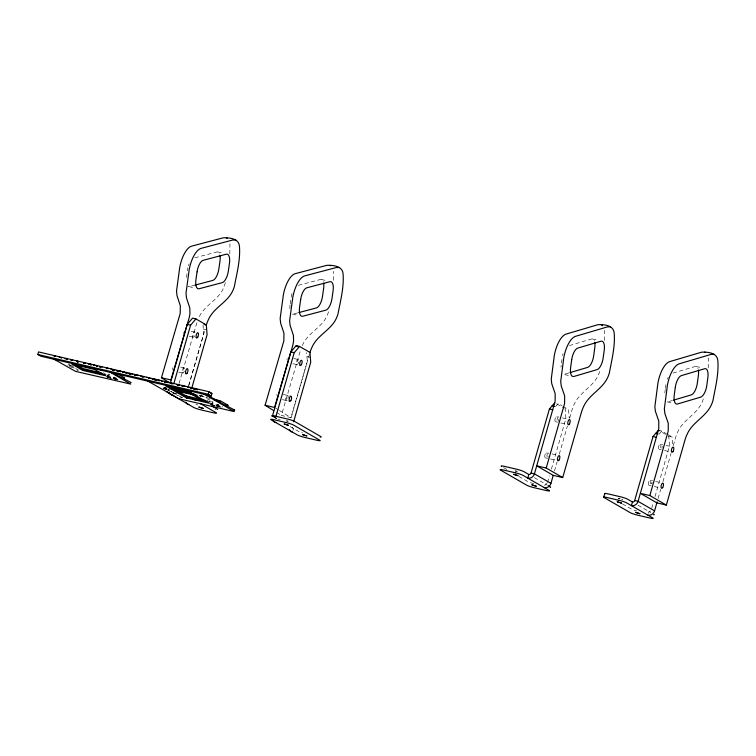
<?xml version="1.0" encoding="UTF-8"?>
<svg xmlns="http://www.w3.org/2000/svg" width="756" height="756" viewBox="0 0 756 756"><rect width="100%" height="100%" fill="white"/><g stroke="black" fill="none" stroke-linecap="round" stroke-linejoin="round"><path stroke-width="0.57" stroke-dasharray="3.78 2.83" d="M604.602 340.493L604.668 330.419M708.23 368.002L708.296 357.919M229.805 253.95L229.956 243.801M333.576 280.296L333.585 271.31M561.462 363.107L562.218 357.579M664.779 392.836L665.233 389.51M665.393 388.404L665.847 385.087A10.65 4.319 -76.9 0 1 666.178 383.188M186.477 277.414L187.582 269.665A10.65 4.319 -76.9 0 1 187.932 267.756M290.257 303.817L291.051 298.28M225.326 282.508L224.882 284.265A15.366 6.237 -76.9 0 1 223.048 289.047C217.577 300.501 204.158 305.519 199.017 317.265A16.774 6.804 -76.9 0 0 198.393 318.597M67.964 365.479L68.399 363.863M69.514 366.613C71.744 364.978 67.842 364.515 69.968 365.035M107.371 376.006C109.658 377.357 110.215 372.991 107.295 373.322M113.986 376.97C116.604 378.539 111.557 379.625 114.411 377.046M165.384 387.412L167.067 388.953M165.8 389.888L165.829 388.244M173.143 394.122L173.474 392.468M188.868 385.617L203.695 333.916L203.014 325.118M200.302 396.267L201.181 394.755M211 403.515L212.502 403.713L212.956 402.012L200.756 395.048M217.87 404.517C220.062 406.095 215.12 407.078 218.03 404.545M291.202 417.624L307.323 361.425L306.634 352.627M292.997 430.325L293.517 428.501A1.909 1.729 -60 0 1 292.345 426.28M544.793 485.825L545.322 484.001A1.909 1.729 -60 0 0 547.231 483.216M547.542 482.574L549.47 475.826M551.408 469.089L565.913 418.503L565.148 408.731L568.55 409.525L569.221 418.21M554.479 471.007L557.096 461.888M559.317 454.148L567.397 425.959M569.646 418.096L571.905 410.234A16.774 6.804 -76.9 0 1 574.087 404.46C579.209 392.562 592.6 387.214 598.062 375.59A15.366 6.237 -76.9 0 0 599.867 370.78M648.421 513.333L648.941 511.51A1.909 1.729 -60 0 0 651.162 510.083L653.42 502.211M655.036 496.597L669.532 446.012L668.777 436.24L659.336 430.788M658.107 498.516L660.716 489.397M662.936 481.648L671.026 453.468M673.275 445.605L675.533 437.743A16.774 6.804 -76.9 0 1 677.716 431.969C682.838 420.071 696.229 414.713 701.691 403.099A15.366 6.237 -76.9 0 0 703.496 398.289M179.077 383.434L196.806 323.01A16.774 6.804 -76.9 0 1 197.288 321.48M188.556 385.645L204.97 329.692M309.582 353.846L290.871 417.633L281.393 415.413L300.434 350.51M109.365 374.598L107.824 374.418M212.994 402.107L209.261 401.417M555.48 406.652L558.155 403.534L561.935 405.707M659.109 434.161L661.783 431.043L666.508 433.764M113.523 378.558L114.392 378.803M173.001 392.411L173.596 392.534M217.152 406.066L218.021 406.312M569.381 345.558L591.532 339A10.65 4.319 -76.9 0 1 594.405 341.05M568.814 372.963L564.392 374.277A10.65 4.319 -76.9 0 1 563.57 374.352L569.882 375.826M673.01 373.067L695.161 366.509A10.65 4.319 -76.9 0 1 698.024 368.559M672.443 400.472L668.011 401.786A10.65 4.319 -76.9 0 1 666.405 401.559M194.793 257.805L216.84 251.984A10.65 4.319 -76.9 0 1 219.675 254.148M195.124 285.088L189.614 286.543A10.65 4.319 -76.9 0 1 188.017 286.259M298.422 285.314L320.468 279.493A10.65 4.319 -76.9 0 1 323.303 281.657M297.647 312.88L293.243 314.052A10.65 4.319 -76.9 0 1 291.646 313.768M166.254 388.31L165.659 388.093M169.098 389.756L168.55 389.586L169.183 389.737M621.876 499.47L622.557 499.47L621.933 499.111M169.193 389.529L168.352 389.378M165.781 387.431L166.5 387.573M168.72 390.285L163.967 389.189M515.176 470.704L517.567 471.328M165.12 387.771L163.948 387.648L171.81 392.184M592.354 338.924L597.618 340.153M217.652 251.937L222.925 253.165M695.983 366.433L701.247 367.662M321.281 279.446L326.545 280.674M188.802 286.59L195.114 288.064M292.421 314.099L298.743 315.573M667.189 401.861L673.511 403.335M658.391 430.249L661.783 431.043M668.777 436.24L672.169 437.034L672.849 445.719M203.317 329.03L206.709 329.824M306.936 356.539L310.338 357.333M191.202 331.222L194.368 331.96M556.822 416.603A2.665 1.077 -76.9 0 1 556.605 420.884A2.665 1.077 -76.9 0 1 554.904 419.977A2.665 1.077 -76.9 0 1 556.822 416.603L559.09 417.132M562.341 417.898L566.546 418.881M293.782 358.486L297.987 359.469M660.451 444.112A2.665 1.077 -76.9 0 1 660.224 448.393A2.665 1.077 -76.9 0 1 658.533 447.486A2.665 1.077 -76.9 0 1 660.451 444.112L662.71 444.641M665.96 445.407L671.233 446.635M189.208 336.184L196.815 337.96M555.395 421.706L557.654 422.235M560.876 422.982L566.149 424.21M292.837 363.683L300.444 365.46M659.024 449.215L661.283 449.744M664.505 450.491L669.769 451.719M180.665 367.132L187.223 368.663M552.003 453.931L556.218 454.914M546.692 452.759A2.665 1.077 -76.9 0 1 546.475 457.03A2.665 1.077 -76.9 0 1 544.774 456.133A2.665 1.077 -76.9 0 1 546.692 452.759L548.96 453.288M283.245 394.396L290.852 396.172M650.321 480.268A2.665 1.077 -76.9 0 1 650.103 484.539A2.665 1.077 -76.9 0 1 648.402 483.642A2.665 1.077 -76.9 0 1 650.321 480.268L652.589 480.788M655.632 481.44L660.895 482.668M178.671 372.094L186.278 373.87M545.265 457.852L547.533 458.382M550.548 459.015L555.811 460.253M282.3 399.603L289.907 401.379M654.176 486.524L659.44 487.762M648.894 485.361L651.152 485.891M199.017 395.171L204.129 396.465M72.85 365.923L68.475 364.789M199.452 395.794L207.427 397.656M70.365 366.197L73.814 367M163.334 387.904L167.492 388.877M163.154 388.159L167.312 389.132M70.667 367.104L74.702 368.115M106.936 375.675L116.037 377.802M163.107 388.697L169.042 390.19M106.879 376.507L119.24 379.399M106.549 376.753L119.079 379.682M106.596 376.866L119.108 379.786M107.569 377.414L119.004 380.013M174.74 393.025L177.348 393.63M107.777 377.565L113.391 378.869M114.515 379.134L117.889 379.918M175.968 393.545L170.544 392.279A5.868 0.652 16 0 0 168.768 391.91M172.954 393.46L177.112 394.434M209.431 402.92L220.799 405.575M277.953 419.145L280.211 419.665M209.384 403.761L222.859 406.908M210.168 404.262L222.727 407.295M211.198 404.923L221.499 407.257M211.406 405.074L214.77 405.859M215.895 406.123L220.393 407.172M173.88 392.827L172.812 392.534M176.895 395.218L177.953 395.511M620.307 498.563L618.115 498.213L619.476 498.847M286.458 420.582L288.149 421.054M171.574 391.23L172.028 391.41L171.461 391.258M288.13 421.546L286.439 421.064M77.981 370.421L76.743 370.081M181.194 397.826L180.372 397.59M206.246 396.862L207.144 397.127M516.735 471.612L515.11 471.064M217.633 404.517L218.437 404.706M182.65 397.476L181.024 396.928M177.953 395.511L178.662 395.747M200.302 396.635L200.907 396.891M179.181 395.955L182.177 397.675M667.453 434.313L672.169 437.034M562.88 406.255L568.55 409.525M556.652 403.827L564.203 408.193M637.941 505.159L650.897 512.634M622.358 503.855L631.449 509.1A5.868 0.652 16 0 0 636.741 511.018M534.322 477.65L547.278 485.125M503.572 467.595L507.607 469.93M518.729 476.346L527.82 481.591A5.868 0.652 16 0 0 534.199 483.802M273.37 416.499L277.036 418.616M273.105 416.717L276.044 418.418M290.02 426.545L298.412 431.326A5.868 0.652 16 0 0 302.561 432.904M208.561 398.195L210.017 399.036M206.681 400.226L212.549 403.666M167.917 389.444L169.155 390.162M103.052 372.717L105.897 374.352M106.842 374.9L108.921 376.157M75.713 368.531L78.548 370.166M275.515 408.06L278.388 409.856M279.351 410.451L290.871 417.633M276.592 412.426L281.393 415.413M651.87 483.764A2.665 1.077 -76.9 0 1 652.022 483.084M661.925 448.242A2.665 1.077 -76.9 0 1 662.379 446.257M667.378 379.219A10.65 4.319 -76.9 0 1 668.2 377.386M651.672 483.613A2.665 1.077 -76.9 0 1 652.05 482.29M298.639 361.992A2.665 1.077 -76.9 0 1 296.777 364.6A2.665 1.077 -76.9 0 1 296.787 360.839A2.665 1.077 -76.9 0 1 298.639 360.177M287.138 400.198A2.665 1.077 -76.9 0 1 285.777 398.733A2.665 1.077 -76.9 0 1 287.45 395.379A2.665 1.077 -76.9 0 1 287.941 398.582M328.51 311.774A15.366 6.237 -76.9 0 1 326.677 316.556C321.196 328.01 307.777 333.027 302.646 344.774A16.774 6.804 -76.9 0 0 302.022 346.106M291.211 297.174A10.65 4.319 -76.9 0 1 292.081 293.281M289.879 308.646A10.65 4.319 -76.9 0 1 290.096 304.923M286.921 359.932A2.665 1.077 -76.9 0 1 287.308 358.627M276.545 395.171A2.665 1.077 -76.9 0 1 276.772 394.537M276.431 418.701A1.909 1.729 -60 0 1 275.77 417.454M558.306 421.385A2.665 1.077 -76.9 0 1 558.533 419.391M562.549 355.679A10.65 4.319 -76.9 0 1 563.059 353.685M560.98 367.18A10.65 4.319 -76.9 0 1 561.16 365.328M547.968 457.389A2.665 1.077 -76.9 0 1 548.043 456.104M194.623 335.796A2.665 1.077 -76.9 0 1 192.865 336.741A2.665 1.077 -76.9 0 1 193.338 332.952A2.665 1.077 -76.9 0 1 195.02 332.668M184.313 371.073A2.665 1.077 -76.9 0 1 182.461 372.869A2.665 1.077 -76.9 0 1 182.706 369.051A2.665 1.077 -76.9 0 1 184.483 368.578M188.452 265.772A10.65 4.319 -76.9 0 1 189.151 263.806M183.217 333.717A2.665 1.077 -76.9 0 1 183.302 332.423M172.68 369.637A2.665 1.077 -76.9 0 1 172.926 367.671M168.607 390.55A5.717 5.188 -60 0 1 168.626 389.472M215.857 409.421A5.868 0.652 16 0 1 214.997 409.261M197.826 405.046A5.868 0.652 16 0 1 195.936 404.356"/><path stroke-width="1.13" d="M100.803 370.175L40.805 356.208L37.8 354.479L38.528 351.918L208.911 391.712L211.916 393.451L211.189 396.002L177.31 388.026M64.969 358.779L66.33 358.807M67.001 359.535L66.566 359.195M77.594 361.84L78.104 361.746L77.452 361.415M82.773 370.393L71.924 364.137L94.604 369.438L105.443 375.694L82.773 370.393L82.98 369.675L73.124 363.986M91.495 364.761L89.614 364.175L91.003 364.77M94.424 365.488L93.98 365.129L94.538 365.526M96.466 366.178L97.581 366.339M97.24 366.017L96.759 365.866L97.146 366.339M99.801 367.057L99.849 366.499L100.567 366.943M106.473 368.673L107.135 368.578L106.048 367.945M113.22 369.977L112.332 369.779L113.693 370.062M116.604 370.752L118.437 370.837M100.869 370.185L116.273 373.814L115.961 374.674L131.128 382.583L130.467 382.63M117.18 370.931L117.813 370.79L117.237 370.648M119.079 371.054L120.79 371.574M120.535 371.706L118.654 371.224M122.472 372.122L124.305 372.207M125.987 373.067L127.102 373.237M126.668 373.228L125.931 372.925M130.212 373.974L128.917 373.37M129.172 373.955L129.909 373.842M135.551 375.335A7.929 0.879 16 0 0 135.286 375.25L136.723 375.354M136.174 375.354L134.795 375.042M142.166 376.828L142.799 376.866M149.754 378.491L148.62 378.321M149.083 378.472L149.962 378.369M152.154 379.153L153.714 379.125M155.897 380.013L155.046 379.389L156.454 380.088M158.023 380.523L159.44 380.637L158.174 380.136M164.449 382.196L165.885 382.158M164.751 382.262L165.762 382.111M164.912 382.243L165.422 381.856M170.431 382.838L187.195 324.39L192.544 318.144L195.946 318.938L206.331 324.938L207.087 334.71L191.618 388.66M171.291 383.651L172.084 383.746M171.65 383.736L171.262 383.264M173.833 383.632L190.588 325.184L195.946 318.938M177.339 385.229L177.528 384.643M181.572 386.051L182.81 386.004M185.418 386.571L184.029 386.288M187.412 387.034L188.679 387.374M188.528 387.545L189.236 387.469M186.401 397.902L165.933 386.089L188.603 391.391L209.072 403.203L186.401 397.902L186.609 397.183L167.114 385.929M193.281 388.404L194.547 388.745M193.63 388.868L195.039 389.028L194.424 388.678M194.661 389.066L195.105 388.839M197.618 389.605L196.976 389.727M211.189 396.002L208.184 394.263L208.911 391.712M214.789 399.924L218.947 400.897L218.72 401.682L209.96 396.626L210.187 395.842L208.325 394.764M218.947 400.897L219.816 401.389L219.59 402.183L234.757 410.092L233.16 409.969M299.565 346.446L296.172 345.653L290.824 351.899L272.453 415.97L275.845 416.754L294.216 352.693L299.565 346.446L309.96 352.447L310.716 362.219L293.63 421.782M554.762 402.74L549.414 408.987L531.043 473.048A1.909 1.729 -60 0 1 528.822 474.475L527.773 478.123A5.717 5.188 -60 0 0 534.435 473.842L555.121 401.341L555.169 393.649L551.757 383.746L551.247 379.162L554.337 355.367A21.3 8.647 -76.9 0 1 566.112 334.095L597.902 324.693C603.864 324.324 613.277 325.108 614.146 332.631C615.384 346.125 611.765 359.743 609.345 372.991A15.366 6.237 -76.9 0 1 607.54 377.802C602.078 389.425 588.688 394.774 583.566 406.671A16.774 6.804 -76.9 0 0 581.383 412.445L562.71 477.575L553.231 475.363L536.732 465.838L546.21 468.049L562.71 477.575M546.21 468.049L564.6 403.562L564.647 395.86L561.236 385.957L560.716 381.383L563.806 357.579A21.3 8.647 -76.9 0 1 575.59 336.307L607.38 326.904L610.508 326.809M544.273 487.648A5.717 5.188 -60 0 0 550.935 483.367L553.194 475.496M603.704 497.212L604.753 493.564M658.391 430.249L653.033 436.495L634.662 500.557A1.909 1.729 -60 0 1 632.441 501.984L631.402 505.632A5.717 5.188 -60 0 0 638.064 501.351L658.75 428.85L658.797 421.158L655.386 411.255L654.866 406.671L657.956 382.876A21.3 8.647 -76.9 0 1 669.74 361.604L701.521 352.201C707.493 351.833 716.896 352.617 717.775 360.139C719.013 373.634 715.393 387.252 712.974 400.5A15.366 6.237 -76.9 0 1 711.16 405.31C705.698 416.934 692.316 422.283 687.185 434.18A16.774 6.804 -76.9 0 0 685.002 439.954L666.329 505.084L656.86 502.863L640.36 493.347L649.829 495.558L666.329 505.084M649.829 495.558L668.228 431.062L668.276 423.369L664.855 413.466L664.344 408.892L667.435 385.087A21.3 8.647 -76.9 0 1 679.209 363.816L710.999 354.413L714.136 354.318M647.901 515.148A5.717 5.188 -60 0 0 654.564 510.876L657.134 501.88M170.091 383.122L161.453 377.745L180.211 313.466L180.315 305.717L176.999 295.634L176.526 291.003L179.767 267.161A21.3 8.647 -76.9 0 1 191.627 246.154L223.275 237.8C229.304 237.63 238.698 238.357 239.435 246.012C240.559 259.563 236.864 273.2 234.36 286.477A15.366 6.237 -76.9 0 1 232.527 291.258C227.046 302.712 213.627 307.739 208.495 319.476A16.774 6.804 -76.9 0 0 206.284 325.222M273.71 410.631L265.082 405.254L283.84 340.975L283.944 333.226L280.627 323.143L280.145 318.512L283.396 294.67A21.3 8.647 -76.9 0 1 295.256 273.663L326.894 265.309C332.933 265.139 342.326 265.857 343.054 273.521C344.178 287.072 340.493 300.708 337.979 313.986A15.366 6.237 -76.9 0 1 336.146 318.767C330.674 330.221 317.255 335.248 312.115 346.985A16.774 6.804 -76.9 0 0 309.903 352.731M219.42 400.746L219.023 400.548M569.929 372.632L587.648 367.388A10.65 4.319 -76.9 0 0 593.706 355.698L594.764 347.949A10.65 4.319 -76.9 0 0 594.783 342.525M673.549 400.141L691.267 394.897A10.65 4.319 -76.9 0 0 697.325 383.207L698.393 375.458A10.65 4.319 -76.9 0 0 698.402 370.034M195.124 285.088L212.767 280.429A10.65 4.319 -76.9 0 0 218.871 268.862L219.977 261.103A10.65 4.319 -76.9 0 0 220.034 255.651M298.752 312.597L316.395 307.938A10.65 4.319 -76.9 0 0 322.5 296.371L323.606 288.612A10.65 4.319 -76.9 0 0 323.662 283.15M71.102 359.818L72.652 360.225M101.37 366.887L102.154 367.038M76.914 361.245L78.652 361.651M76.819 361.481L78.01 361.708M107.191 368.238L108.495 368.55M136.704 375.212L137.715 375.345M166.065 382.073L166.887 382.158M195.492 388.868L196.078 388.971M140.531 376.025L141.032 376.11M146.418 377.395L147.429 377.622M83.793 362.767L85.447 363.258M83.699 363.078L84.681 363.249M113.305 369.665L114.761 370.062M142.667 376.516L144.009 376.866M142.572 376.828L141.769 376.507M172.037 383.462L173.228 383.67M61.406 357.881L60.886 357.768M71.442 359.913L72.434 360.196M197.571 389.671L197.032 389.397M77.263 361.274L78.482 361.718M77.178 361.585L77.868 361.746M107.541 368.342L108.363 368.55M136.798 375.26L137.611 375.354M161.841 381.204L162.077 381.402M118.494 374.296L116.273 373.814M124.371 375.675L147.807 381.147M147.864 381.156L153.676 382.527M153.742 382.536L177.244 388.017M118.55 374.305L124.305 375.666M123.587 379.446L124.022 379.323M132.394 374.333L131.941 374.192L132.697 374.447M167.69 382.593L168.191 382.734M84.077 363.192L84.379 363.182M113.693 369.769L114.6 370.062M143.045 376.62L143.857 376.875M172.406 383.566L173.171 383.651M190.862 387.951L191.391 387.998M190.295 387.658L190.947 387.809L190.257 387.611M152.74 378.888L153.572 379.134M164.487 381.629L165.054 381.941L164.477 381.591M123.757 377.811L124.617 377.858L117.917 373.946M235.863 240.021L232.744 240.011L201.105 248.365A21.3 8.647 -76.9 0 0 189.246 269.372L185.995 293.224L186.477 297.855L189.794 307.938L189.954 313.778L189.227 317.586L170.932 379.956L161.453 377.745M339.491 267.529L336.373 267.52L304.734 275.874A21.3 8.647 -76.9 0 0 292.874 296.881L289.624 320.733L290.096 325.354L293.422 335.447L293.583 341.287L292.855 345.095L274.551 407.465L265.082 405.254M158.703 380.608L158.911 380.618M174.296 390.389L196.645 395.605M158.788 380.259L159.147 380.533M149.367 378.35L149.423 378.378M227.074 405.254L228.236 405.367L220.601 400.926L213.409 398.979M190.399 387.828L190.918 388.008M204.063 324.409L206.331 324.938M552.088 405.859L554.346 406.388M655.717 433.368L657.975 433.897M187.195 324.39L190.588 325.184M549.414 408.987L552.806 409.78M290.824 351.899L294.216 352.693M653.033 436.495L656.435 437.289M89.227 364.014L91.098 364.496M118.749 370.912L120.62 371.394M136.174 375.023L135.05 374.825M154.167 379.276L155.434 379.606L154.517 379.729M177.14 384.643L179.276 385.05M183.595 386.146L184.861 386.486M154.073 379.588L155.282 379.786M177.528 385.002L178.17 385.191M193.186 388.726L194.405 388.915M37.8 354.479L208.184 394.263M169.779 387.063L191.419 392.118M170.308 388.461L194.481 394.103M531.043 473.048L534.435 473.842L550.935 483.367M101.247 372.878L83.113 368.578L75.685 364.581M173.247 389.671L197.174 395.256M219.816 401.389L214.279 400.094M82.98 369.675L105.651 374.967M634.662 500.557L638.064 501.351L654.564 510.876M205.963 400.642L186.269 395.927L176.394 390.398M186.609 397.183L208.146 402.211M193.441 399.414L196.74 400.179M71.622 360.234L71.026 360.234M211.916 393.451L210.593 393.101M164.628 381.657L164.808 381.667M161.784 381.393L161.897 381.364M164.591 381.903L165.469 382.158M191.003 388.178L190.153 387.743M158.845 380.306L159.421 380.637M54.319 355.906L55.547 356.416M54.971 356.454L54.045 356.095L54.81 356.454M187.526 398.025L186.288 397.665M159.043 380.362L159.875 380.627M84.474 362.946L85.239 363.249M100.028 366.783L100.746 367.047M226.535 404.847L226.195 404.847M100.472 366.953L99.849 366.499M178.747 385.078L177.641 384.691M149.319 378.198L148.535 377.943M129.418 373.53L130.476 373.842M123.776 372.235L123.105 372.018M119.731 371.272L120.639 371.574M90.21 364.383L91.344 364.761M115.299 374.56L116.679 375.089M178.652 385.002L179.238 385.191M135.418 374.91L135.598 374.967A8.023 0.898 16 0 1 136.165 375.146L136.486 375.26M135.513 375.278L134.946 375.089M54.555 356.237L55.197 356.322M112.219 369.514L112.852 369.722L112.266 369.571M124.173 372.321L122.67 371.857M107.598 368.493L107.276 368.37M90.512 364.666L90.058 364.477M179.096 385.191L177.263 384.709M117.369 370.695L116.764 370.468M148.781 377.981L149.849 378.378M110.915 369.117L111.595 369.315M59.639 357.21L59.062 356.993M128.974 373.388L130.419 373.823M141.93 376.375L142.26 376.516M122.954 372.311L122.538 372.16M135.522 375.165L135.182 375.033M112.814 370.053L112.587 369.977A8.023 0.898 16 0 0 112.238 369.864M61.113 357.654L61.501 357.815M77.339 361.727L76.914 361.614M154.281 379.342L156.19 380.032M154.602 379.417L155.916 379.89M219.637 402.305L220.308 402.589M71.707 360.225L71.111 359.913M704.658 352.098L705.424 352.542M601.039 324.589L602.523 325.704M632.441 501.984L627.556 499.168A5.868 0.652 16 0 0 620.194 496.711L608.259 493.923A5.868 0.652 16 0 0 605.169 493.933M528.822 474.475L523.927 471.659A5.868 0.652 16 0 0 516.565 469.202L504.63 466.414A5.868 0.652 16 0 0 501.549 466.424M548.251 485.692L550.207 486.826A5.868 0.652 16 0 1 550.188 487.337M296.172 345.653L298.062 346.739M209.743 397.032L211.198 397.873M203.43 393.696L234.322 411.604L178.766 398.724L147.514 380.901M183.009 386.014L182.423 385.787M191.901 394.462L202.003 400.293M212.115 406.123L217.17 409.043A5.868 0.652 16 0 1 217.482 409.516M171.054 383.264L171.546 383.538M199.953 403.354L216.121 412.681A5.868 0.652 16 0 1 213.041 412.7L201.096 409.913A5.868 0.652 16 0 1 193.734 407.456L167.463 392.288A5.868 0.652 16 0 1 167.473 391.778M126.082 372.755L126.564 373.039M109.384 371.725L130.694 384.095L75.505 371.347L53.515 358.939M96.56 365.857L97.042 366.14M93.98 365.129L94.831 365.62M88.112 363.759L88.962 364.25M66.66 358.883L67.36 359.28M113.636 369.854L113.268 369.75M330.013 265.318L330.769 265.791M226.384 237.809L227.14 238.282M83.746 362.852L84.086 362.927M653.836 514.326A5.868 0.652 16 0 1 653.817 514.845M275.978 422.623A5.717 5.188 -60 0 1 272.831 420.175M292.477 432.149A5.717 5.188 -60 0 1 289.331 429.701M272.132 416.159A5.868 0.652 16 0 1 275.212 416.14L287.157 418.928A5.868 0.652 16 0 1 294.519 421.385L320.79 436.552A5.868 0.652 16 0 1 320.213 437.034M172.349 395.114A5.717 5.188 -60 0 1 169.202 392.676M188.849 404.64A5.717 5.188 -60 0 1 185.702 402.192M185.692 395.936A5.868 0.652 16 0 1 189.369 397.278M190.408 393.63A5.868 0.652 16 0 1 190.89 393.876M571.697 359.79L570.629 367.539A10.65 4.319 -76.9 0 0 573.861 376.488L597.117 369.608A10.65 4.319 -76.9 0 0 603.175 357.909L604.242 350.17A10.65 4.319 -76.9 0 0 601.011 341.211L577.754 348.1A10.65 4.319 -76.9 0 0 571.697 359.79M675.316 387.299L674.257 395.048A10.65 4.319 -76.9 0 0 677.489 403.997L700.746 397.117A10.65 4.319 -76.9 0 0 706.803 385.418L707.862 377.669A10.65 4.319 -76.9 0 0 704.63 368.72L681.373 375.609A10.65 4.319 -76.9 0 0 675.316 387.299M197.061 271.876L195.946 279.635A10.65 4.319 -76.9 0 0 199.093 288.754L222.245 282.64A10.65 4.319 -76.9 0 0 228.35 271.073L229.455 263.324A10.65 4.319 -76.9 0 0 226.318 254.196L203.166 260.31A10.65 4.319 -76.9 0 0 197.061 271.876M300.69 299.385L299.574 307.144A10.65 4.319 -76.9 0 0 302.712 316.263L325.864 310.149A10.65 4.319 -76.9 0 0 331.969 298.582L333.084 290.833A10.65 4.319 -76.9 0 0 329.947 281.704L306.794 287.819A10.65 4.319 -76.9 0 0 300.69 299.385M198.913 407.097L203.175 408.401L198.913 407.097M284.209 424.021L288.471 425.326L284.209 424.021M302.542 434.605L306.804 435.91L302.542 434.605M513.617 474.295L517.879 475.6L513.617 474.295M531.95 484.88L536.212 486.184L531.95 484.88M617.246 501.804L621.508 503.109L617.246 501.804M635.579 512.388L639.841 513.693L635.579 512.388M515.526 472.84L503.581 470.052A5.868 0.652 16 0 0 500.5 470.071L526.781 485.239A5.868 0.652 16 0 0 534.142 487.696L546.078 490.483A5.868 0.652 16 0 0 549.158 490.464L522.887 475.297A5.868 0.652 16 0 0 515.526 472.84M286.108 422.576L274.173 419.788A5.868 0.652 16 0 0 271.083 419.797L297.363 434.965A5.868 0.652 16 0 0 304.725 437.422L316.66 440.209A5.868 0.652 16 0 0 319.75 440.19L293.47 425.023A5.868 0.652 16 0 0 286.108 422.576M619.155 500.349L607.21 497.561A5.868 0.652 16 0 0 604.129 497.58L630.4 512.748A5.868 0.652 16 0 0 637.771 515.205L649.706 517.992A5.868 0.652 16 0 0 652.787 517.973L626.516 502.806A5.868 0.652 16 0 0 619.155 500.349M673.086 451.426A2.665 1.077 -76.9 0 0 673.331 447.127A2.665 1.077 -76.9 0 0 671.404 450.453A2.665 1.077 -76.9 0 0 673.086 451.426M662.747 487.459A2.665 1.077 -76.9 0 0 663.003 483.16A2.665 1.077 -76.9 0 0 661.065 486.495A2.665 1.077 -76.9 0 0 662.747 487.459M290.833 400.567A2.665 1.077 -76.9 0 0 291.117 396.248A2.665 1.077 -76.9 0 0 289.179 399.527A2.665 1.077 -76.9 0 0 290.833 400.567M301.37 364.647A2.665 1.077 -76.9 0 0 301.653 360.329A2.665 1.077 -76.9 0 0 299.716 363.608A2.665 1.077 -76.9 0 0 301.37 364.647M569.457 423.918A2.665 1.077 -76.9 0 0 569.712 419.618A2.665 1.077 -76.9 0 0 567.775 422.944A2.665 1.077 -76.9 0 0 569.457 423.918M559.119 459.95A2.665 1.077 -76.9 0 0 559.374 455.66A2.665 1.077 -76.9 0 0 557.446 458.986A2.665 1.077 -76.9 0 0 559.119 459.95M187.214 373.058A2.665 1.077 -76.9 0 0 187.497 368.739A2.665 1.077 -76.9 0 0 185.551 372.018A2.665 1.077 -76.9 0 0 187.214 373.058M197.751 337.138A2.665 1.077 -76.9 0 0 198.034 332.82A2.665 1.077 -76.9 0 0 196.087 336.099A2.665 1.077 -76.9 0 0 197.751 337.138"/></g></svg>
